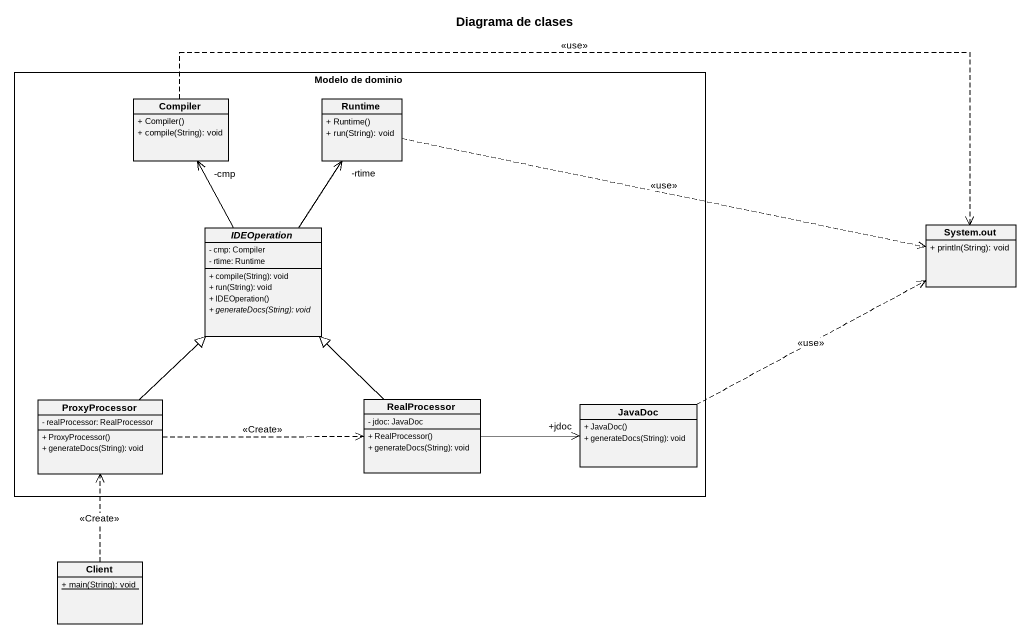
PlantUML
@startuml
title Diagrama de clases
hide circle
hide empty members
skinparam classAttributeIconSize 0
rectangle "Modelo de dominio" as Modelo_de_dominio {
  class Compiler {
    + Compiler()
    + compile(String): void
  }
  class Runtime {
    + Runtime()
    + run(String): void
  }
  abstract class IDEOperation {
    - cmp: Compiler
    - rtime: Runtime
    + compile(String): void
    + run(String): void
    + IDEOperation()
    {abstract} + generateDocs(String): void
  }
  class ProxyProcessor {
    - realProcessor: RealProcessor
    + ProxyProcessor()
    + generateDocs(String): void
  }
  class RealProcessor {
    - jdoc: JavaDoc
    + RealProcessor()
    + generateDocs(String): void
  }
  class JavaDoc {
    + JavaDoc()
    + generateDocs(String): void
  }
}
class "System.out" as System_out {
  + println(String): void
}
class Client {
  {static} + main(String): void
}
Compiler .right.> System_out : <<use>>
Runtime .right.> System_out : <<use>>
IDEOperation -up-> "-cmp" Compiler
IDEOperation -up-> "-rtime" Runtime
ProxyProcessor -up-|> IDEOperation
ProxyProcessor .right.> RealProcessor : <<Create>>
RealProcessor -up-|> IDEOperation
RealProcessor -right-> "+jdoc" JavaDoc
JavaDoc .right.> System_out : <<use>>
Client .up.> ProxyProcessor : <<Create>>
@enduml
